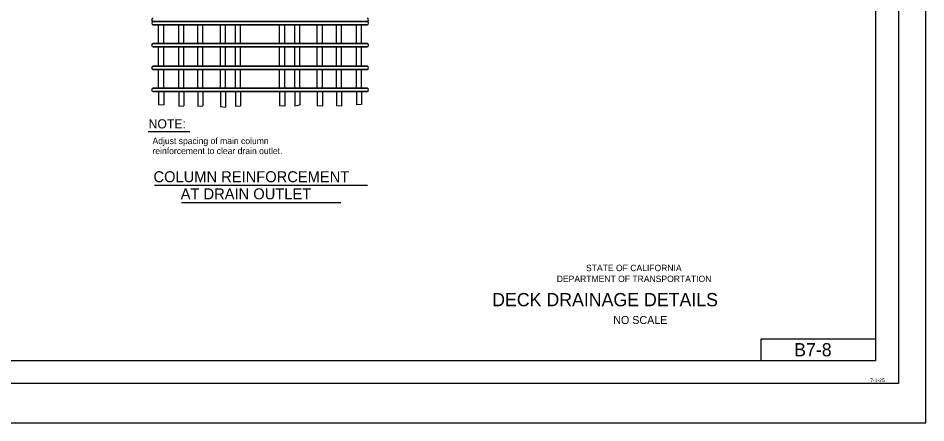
# Model space of a CAD drawing. Extents: x -894 to 866, y -472 to 714.
# Drawn here: x -126 to 866, y -472 to -30 of the extents above; entities that cross this region are included whole.
import ezdxf

# ---------------------------------------------------------------- set-up
doc = ezdxf.new("R2010")
doc.units = 0
for name, color, linetype in [('57 Undefined', 7, 'Continuous'), ('60 Nongeo Data', 7, 'Continuous'), ('border_INSIDE-BORDER-anno', 7, 'Continuous'), ('border_PLOTTING-ELEMENTS', 7, 'Continuous'), ('border_rw_22x34_Cut_Lines', 7, 'Continuous'), ('border_SHEET', 7, 'Continuous'), ('border_WITHIN-BORDER-anno', 7, 'Continuous')]:
    doc.layers.add(name, color=color, linetype=linetype)

msp = doc.modelspace()

# ---------------------------------------------------------------- linework, layer by layer
at = {"layer": '57 Undefined'}
for p, q in [((15.97, -153.74), (61.47, -153.74)), ((23, -212.58), (255.75, -212.58)), ((52.31, -231.3), (226.44, -231.3))]:
    msp.add_line(p, q, dxfattribs=at)
at = {"layer": '60 Nongeo Data'}
for p, q in [((21.23, -33.45), (255.35, -33.45)), ((255.35, -33.45), (21.23, -33.45)), ((21.23, -37.21), (255.35, -37.21)), ((255.35, -37.21), (21.23, -37.21)), ((27.36, -57.69), (27.36, -37.21)), ((32.9, -57.69), (32.9, -37.21)), ((49.28, -57.69), (49.28, -37.21)), ((54.82, -57.69), (54.82, -37.21)), ((70.23, -57.69), (70.23, -37.21)), ((75.77, -57.69), (75.77, -37.21)), ((94.83, -57.69), (94.83, -37.21)), ((100.37, -57.69), (100.37, -37.21)), ((111.39, -57.69), (111.39, -37.21)), ((116.93, -57.69), (116.93, -37.21)), ((159.62, -57.69), (159.62, -37.21)), ((165.16, -57.69), (165.16, -37.21)), ((176.32, -57.69), (176.32, -37.21)), ((181.86, -57.69), (181.86, -37.21)), ((200.78, -57.69), (200.78, -37.21)), ((206.32, -57.69), (206.32, -37.21)), ((221.74, -57.69), (221.74, -37.21)), ((227.27, -57.69), (227.27, -37.21)), ((243.66, -57.69), (243.66, -37.21)), ((249.19, -57.69), (249.19, -37.21)), ((21.23, -57.69), (255.35, -57.69)), ((255.35, -57.69), (21.23, -57.69)), ((21.23, -61.32), (255.35, -61.32)), ((255.35, -61.32), (21.23, -61.32)), ((27.35, -82.23), (27.35, -61.32)), ((32.88, -82.23), (32.88, -61.32)), ((49.27, -82.23), (49.27, -61.32)), ((54.8, -82.23), (54.8, -61.32)), ((70.22, -82.23), (70.22, -61.32)), ((75.75, -82.23), (75.75, -61.32)), ((94.83, -82.23), (94.83, -61.32)), ((100.37, -82.23), (100.37, -61.32)), ((111.38, -82.23), (111.38, -61.32)), ((116.92, -82.23), (116.92, -61.32)), ((159.64, -82.23), (159.64, -61.32)), ((165.17, -82.23), (165.17, -61.32)), ((176.3, -82.23), (176.3, -61.32)), ((181.84, -82.23), (181.84, -61.32)), ((200.8, -82.23), (200.8, -61.32)), ((206.34, -82.23), (206.34, -61.32)), ((221.75, -82.23), (221.75, -61.32)), ((227.29, -82.23), (227.29, -61.32)), ((243.67, -82.23), (243.67, -61.32)), ((249.21, -82.23), (249.21, -61.32)), ((21.23, -82.23), (255.35, -82.23)), ((255.35, -82.23), (21.23, -82.23)), ((21.23, -85.86), (255.35, -85.86)), ((255.35, -85.86), (21.23, -85.86)), ((27.36, -106.45), (27.36, -85.86)), ((32.9, -106.45), (32.9, -85.86)), ((49.28, -106.45), (49.28, -85.86)), ((54.82, -106.45), (54.82, -85.86)), ((70.23, -106.45), (70.23, -85.86)), ((75.77, -106.45), (75.77, -85.86)), ((94.83, -106.45), (94.83, -85.86)), ((100.37, -106.45), (100.37, -85.86)), ((111.39, -106.45), (111.39, -85.86)), ((116.93, -106.45), (116.93, -85.86)), ((159.62, -106.45), (159.62, -85.86)), ((165.16, -106.45), (165.16, -85.86)), ((176.32, -106.45), (176.32, -85.86)), ((181.86, -106.45), (181.86, -85.86)), ((200.78, -106.45), (200.78, -85.86)), ((206.32, -106.45), (206.32, -85.86)), ((221.74, -106.45), (221.74, -85.86)), ((227.27, -106.45), (227.27, -85.86)), ((243.66, -106.45), (243.66, -85.86)), ((249.19, -106.45), (249.19, -85.86)), ((21.23, -106.45), (255.35, -106.45)), ((255.35, -106.45), (21.23, -106.45)), ((21.23, -110.08), (255.35, -110.08)), ((255.35, -110.08), (21.23, -110.08)), ((21.23, -110.14), (255.35, -110.14)), ((255.35, -110.14), (21.23, -110.14)), ((27.36, -110.71), (27.36, -124.4)), ((32.9, -110.71), (32.9, -124.55)), ((49.28, -110.71), (49.28, -126.23)), ((54.82, -110.71), (54.82, -125.62)), ((70.23, -110.71), (70.23, -126.23)), ((75.77, -110.71), (75.77, -125.62)), ((94.83, -110.14), (94.83, -126.27)), ((100.37, -110.14), (100.37, -127.1)), ((111.39, -110.71), (111.39, -126.23)), ((116.93, -110.71), (116.93, -125.62)), ((159.62, -110.71), (159.62, -125.62)), ((165.16, -110.71), (165.16, -126.23)), ((176.32, -110.08), (176.32, -126.04)), ((181.86, -110.14), (181.86, -124.9)), ((200.78, -110.71), (200.78, -125.62)), ((206.32, -110.71), (206.32, -126.23)), ((221.74, -110.71), (221.74, -125.62)), ((227.27, -110.71), (227.27, -126.23)), ((243.66, -110.71), (243.66, -124.55)), ((249.19, -110.71), (249.19, -124.4)), ((27.36, -124.4), (32.9, -124.55)), ((49.28, -126.23), (54.82, -125.62)), ((70.23, -126.23), (75.77, -125.62)), ((94.83, -126.27), (100.37, -127.1)), ((111.39, -126.23), (116.93, -125.62)), ((165.16, -126.23), (159.62, -125.62)), ((181.86, -124.9), (176.32, -126.04)), ((206.32, -126.23), (200.78, -125.62)), ((227.27, -126.23), (221.74, -125.62)), ((249.19, -124.4), (243.66, -124.55))]:
    msp.add_line(p, q, dxfattribs=at)
for centre, start, end in [((21.57, -31.65), 100.71143, 259.27078), ((21.61, -35.39), 100.71143, 259.27078), ((254.94, -35.39), 280.72928, 79.28857), ((254.99, -31.65), 280.72928, 79.28857), ((21.57, -59.51), 100.71143, 259.27079), ((254.99, -59.51), 280.72928, 79.28857), ((21.57, -84.05), 100.71143, 259.27079), ((254.99, -84.05), 280.72927, 79.28857), ((21.57, -108.33), 100.71143, 259.27079), ((254.99, -108.27), 280.72927, 79.28857)]:
    msp.add_arc(centre, 1.85, start, end, dxfattribs=at)
at = {"layer": 'border_PLOTTING-ELEMENTS'}
for points in [[(-894.04, -472.44), (865.96, -472.44), (865.96, 713.56), (-894.04, 713.56)], [(-864.04, 670.56), (835.96, 670.56), (835.96, -429.44), (-864.04, -429.44)]]:
    msp.add_lwpolyline(points, close=True, dxfattribs=at)
at = {"layer": 'border_rw_22x34_Cut_Lines'}
msp.add_lwpolyline([(-864.04, 670.56), (835.96, 670.56), (835.96, -429.44), (-864.04, -429.44)], close=True, dxfattribs=at)
at = {"layer": 'border_SHEET'}
for p, q in [((810.96, 645.56), (810.96, -404.44)), ((685.93, -404.44), (685.93, -380.44)), ((685.93, -380.44), (810.93, -380.44)), ((810.96, -404.44), (-814.04, -404.44))]:
    msp.add_line(p, q, dxfattribs=at)

# ---------------------------------------------------------------- texts
at = {"layer": '57 Undefined'}
for s, height, p in [('NOTE:', 10, (16.34, -150.39)), ('Adjust spacing of main column', 7, (20.64, -167.56)), ('reinforcement to clear drain outlet.', 7, (20.64, -178.49)), ('COLUMN REINFORCEMENT', 12, (21.75, -209.23)), ('AT DRAIN OUTLET', 12, (51.48, -227.96))]:
    msp.add_text(s, height=height, dxfattribs=at).set_placement(p)
at = {"layer": 'border_INSIDE-BORDER-anno'}
for s, height, p in [('STATE OF CALIFORNIA', 7, (494.52, -306.52)), ('DEPARTMENT OF TRANSPORTATION', 7, (462.52, -318.42)), ('DECK DRAINAGE DETAILS', 14.5, (391.97, -344.92)), ('NO SCALE', 8.75, (524.3, -364.3))]:
    msp.add_text(s, height=height, dxfattribs=at).set_placement(p)
at = {"layer": 'border_WITHIN-BORDER-anno'}
for s, height, p in [('B7-8', 14.5, (722, -399.69)), ('7-1-25', 4, (805.09, -427.86))]:
    msp.add_text(s, height=height, dxfattribs=at).set_placement(p)

doc.saveas('drawing.dxf')
